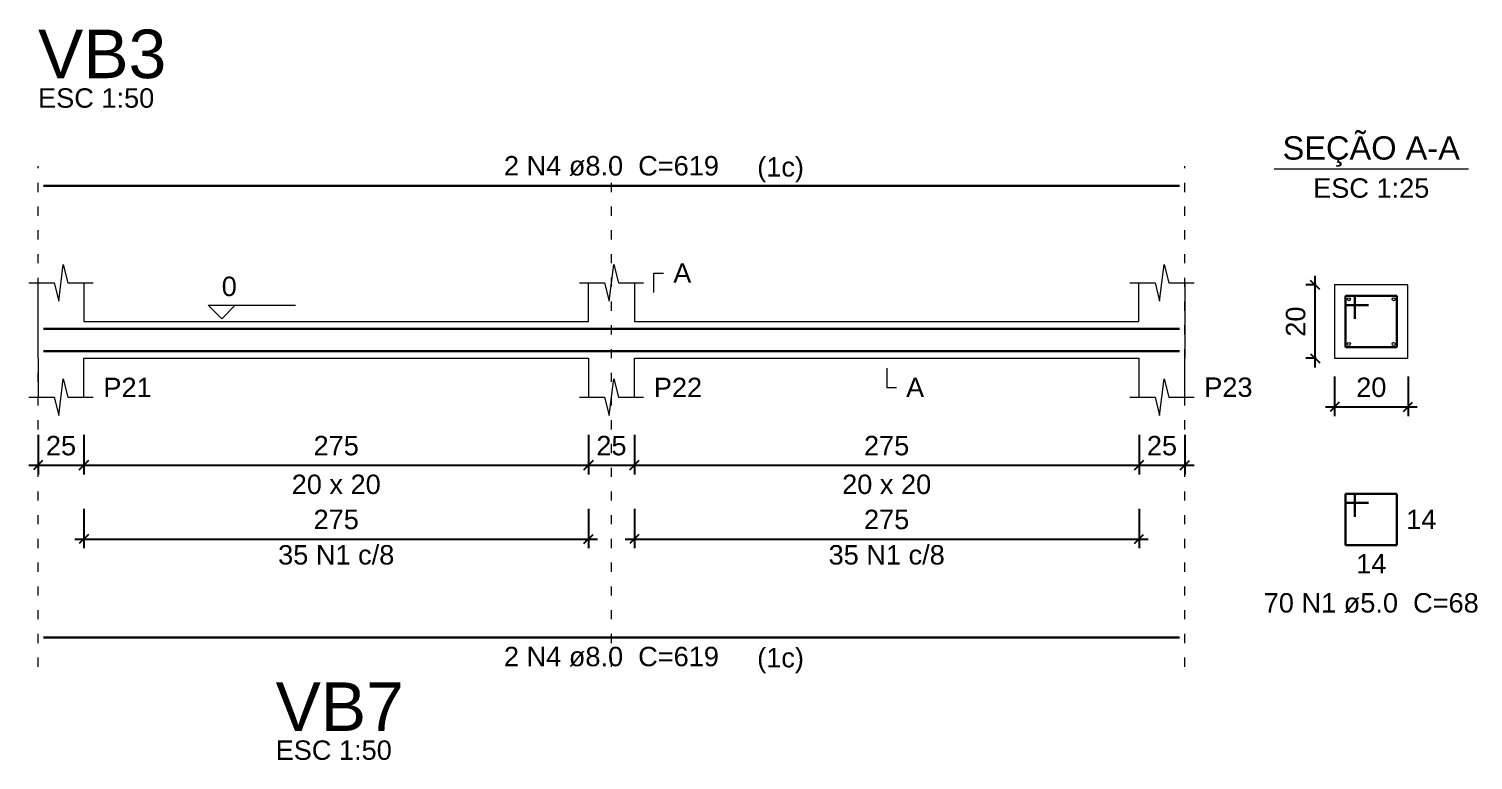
# Model space of a CAD drawing. Header units: millimetres. Extents: x 7 to 580, y -90 to 91.
# Drawn here: x 472.52 to 488.26, y 46.79 to 54.76 of the extents above; entities that cross this region are included whole.
import ezdxf

# ---------------------------------------------------------------- set-up
doc = ezdxf.new("R2010")
doc.units = ezdxf.units.MM
doc.linetypes.add('DOT2', pattern=[3.175, 0, -3.175])
for name, color, linetype, lineweight in [('DT-Barras na forma', 2, 'Continuous', 30), ('DT-Barras no corte', 5, 'Continuous', 5), ('DT-Barras rebatidas', 2, 'Continuous', 30), ('DT-Cotas', 9, 'Continuous', 5), ('DT-Forma', 5, 'Continuous', 5), ('DT-Pontilhado', 9, 'DOT2', 5), ('DT-Textos', 7, 'Continuous', 5), ('DT-Título', 3, 'Continuous', 20)]:
    doc.layers.add(name, color=color, linetype=linetype, lineweight=lineweight)
doc.styles.add('Arial', font='arial.ttf')
doc.styles.get("Standard").update_dxf_attribs({"font": 'arial.ttf'})
doc.dimstyles.new('UM_25.000000', dxfattribs={"dimtxt": 0.18, "dimasz": 0.1, "dimexe": 0.1, "dimexo": 0.2, "dimgap": 0, "dimtad": 1, "dimtih": 1, "dimtoh": 1, "dimdec": 1, "dimlfac": 25, "dimzin": 0, "dimdsep": 46, "dimtxsty": 'Standard', "dimblk": 'CLOSED', "dimblk1": 'CLOSED', "dimblk2": 'CLOSED', "dimcen": 0.09, "dimdle": 0.1, "dimadec": 1, "dimazin": 2, "dimtfac": 1, "dimtdec": 4, "dimtofl": 0, "dimtmove": 0, "dimatfit": 3, "dimldrblk": 'CLOSED', "dimfxl": 1, "dimtolj": 1, "dimarcsym": 0})
doc.dimstyles.new('UM_50.000000', dxfattribs={"dimtxt": 0.18, "dimasz": 0.1, "dimexe": 0.1, "dimexo": 0.2, "dimgap": 0, "dimtad": 1, "dimtih": 1, "dimtoh": 1, "dimdec": 1, "dimlfac": 50, "dimzin": 0, "dimdsep": 46, "dimtxsty": 'Standard', "dimblk": 'CLOSED', "dimblk1": 'CLOSED', "dimblk2": 'CLOSED', "dimcen": 0.09, "dimdle": 0.1, "dimadec": 1, "dimazin": 2, "dimtfac": 1, "dimtdec": 4, "dimtofl": 0, "dimtmove": 0, "dimatfit": 3, "dimldrblk": 'CLOSED', "dimfxl": 1, "dimtolj": 1, "dimarcsym": 0})

# ---------------------------------------------------------------- blocks, each defined once
blk = doc.blocks.new('_OBLIQUE')
at = {"color": 0, "linetype": 'ByBlock', "lineweight": -2}
blk.add_line((-0.5, -0.5), (0.5, 0.5), dxfattribs=at)
blk = doc.blocks.new('*D379')
at = {"layer": 'Defpoints', "color": 0, "transparency": 16777216}
for p in [(472.615, 50.534), (473.115, 50.534), (473.115, 50.004)]:
    blk.add_point(p, dxfattribs=at)
at = {"layer": 'DT-Cotas', "color": 0, "lineweight": -2, "transparency": 16777216}
for p, q in [((472.615, 50.334), (472.615, 49.904)), ((473.115, 50.334), (473.115, 49.904)), ((472.515, 50.004), (473.215, 50.004))]:
    blk.add_line(p, q, dxfattribs=at)
at = {"layer": 'DT-Cotas', "color": 0, "lineweight": -2, "transparency": 16777216, "xscale": 0.1, "yscale": 0.1, "zscale": 0.1, "rotation": 180}
blk.add_blockref('_OBLIQUE', (472.615, 50.004), dxfattribs=at)
at = {"layer": 'DT-Cotas', "color": 0, "lineweight": -2, "transparency": 16777216, "xscale": 0.1, "yscale": 0.1, "zscale": 0.1}
blk.add_blockref('_OBLIQUE', (473.115, 50.004), dxfattribs=at)
at = {"layer": 'DT-Cotas', "transparency": 16777216, "insert": (472.865, 50.216), "char_height": 0.2118, "attachment_point": 5, "rotation": 0.0057, "style": 'Arial'}
blk.add_mtext('\\A1;25', dxfattribs=at)
blk = doc.blocks.new('*D380')
at = {"layer": 'Defpoints', "color": 0, "transparency": 16777216}
for p in [(473.115, 50.534), (478.615, 50.534), (478.615, 50.004)]:
    blk.add_point(p, dxfattribs=at)
at = {"layer": 'DT-Cotas', "color": 0, "lineweight": -2, "transparency": 16777216}
for p, q in [((473.115, 50.334), (473.115, 49.904)), ((478.615, 50.334), (478.615, 49.904)), ((473.015, 50.004), (478.715, 50.004))]:
    blk.add_line(p, q, dxfattribs=at)
at = {"layer": 'DT-Cotas', "color": 0, "lineweight": -2, "transparency": 16777216, "xscale": 0.1, "yscale": 0.1, "zscale": 0.1, "rotation": 180}
blk.add_blockref('_OBLIQUE', (473.115, 50.004), dxfattribs=at)
at = {"layer": 'DT-Cotas', "color": 0, "lineweight": -2, "transparency": 16777216, "xscale": 0.1, "yscale": 0.1, "zscale": 0.1}
blk.add_blockref('_OBLIQUE', (478.615, 50.004), dxfattribs=at)
at = {"layer": 'DT-Cotas', "transparency": 16777216, "insert": (475.865, 50.216), "char_height": 0.2118, "attachment_point": 5, "rotation": 0.0057, "style": 'Arial'}
blk.add_mtext('\\A1;275', dxfattribs=at)
blk = doc.blocks.new('*D381')
at = {"layer": 'Defpoints', "color": 0, "transparency": 16777216}
for p in [(478.615, 50.534), (479.115, 50.534), (479.115, 50.004)]:
    blk.add_point(p, dxfattribs=at)
at = {"layer": 'DT-Cotas', "color": 0, "lineweight": -2, "transparency": 16777216}
for p, q in [((478.615, 50.334), (478.615, 49.904)), ((479.115, 50.334), (479.115, 49.904)), ((478.515, 50.004), (479.215, 50.004))]:
    blk.add_line(p, q, dxfattribs=at)
at = {"layer": 'DT-Cotas', "color": 0, "lineweight": -2, "transparency": 16777216, "xscale": 0.1, "yscale": 0.1, "zscale": 0.1, "rotation": 180}
blk.add_blockref('_OBLIQUE', (478.615, 50.004), dxfattribs=at)
at = {"layer": 'DT-Cotas', "color": 0, "lineweight": -2, "transparency": 16777216, "xscale": 0.1, "yscale": 0.1, "zscale": 0.1}
blk.add_blockref('_OBLIQUE', (479.115, 50.004), dxfattribs=at)
at = {"layer": 'DT-Cotas', "transparency": 16777216, "insert": (478.865, 50.216), "char_height": 0.2118, "attachment_point": 5, "rotation": 0.0057, "style": 'Arial'}
blk.add_mtext('\\A1;25', dxfattribs=at)
blk = doc.blocks.new('*D382')
at = {"layer": 'Defpoints', "color": 0, "transparency": 16777216}
for p in [(479.115, 50.534), (484.616, 50.534), (484.616, 50.004)]:
    blk.add_point(p, dxfattribs=at)
at = {"layer": 'DT-Cotas', "color": 0, "lineweight": -2, "transparency": 16777216}
for p, q in [((479.115, 50.334), (479.115, 49.904)), ((484.616, 50.334), (484.616, 49.904)), ((479.015, 50.004), (484.716, 50.004))]:
    blk.add_line(p, q, dxfattribs=at)
at = {"layer": 'DT-Cotas', "color": 0, "lineweight": -2, "transparency": 16777216, "xscale": 0.1, "yscale": 0.1, "zscale": 0.1, "rotation": 180}
blk.add_blockref('_OBLIQUE', (479.115, 50.004), dxfattribs=at)
at = {"layer": 'DT-Cotas', "color": 0, "lineweight": -2, "transparency": 16777216, "xscale": 0.1, "yscale": 0.1, "zscale": 0.1}
blk.add_blockref('_OBLIQUE', (484.616, 50.004), dxfattribs=at)
at = {"layer": 'DT-Cotas', "transparency": 16777216, "insert": (481.865, 50.216), "char_height": 0.2118, "attachment_point": 5, "rotation": 0.0057, "style": 'Arial'}
blk.add_mtext('\\A1;275', dxfattribs=at)
blk = doc.blocks.new('*D383')
at = {"layer": 'Defpoints', "color": 0, "transparency": 16777216}
for p in [(484.616, 50.534), (485.116, 50.534), (485.116, 50.004)]:
    blk.add_point(p, dxfattribs=at)
at = {"layer": 'DT-Cotas', "color": 0, "lineweight": -2, "transparency": 16777216}
for p, q in [((484.616, 50.334), (484.616, 49.904)), ((485.116, 50.334), (485.116, 49.904)), ((484.516, 50.004), (485.216, 50.004))]:
    blk.add_line(p, q, dxfattribs=at)
at = {"layer": 'DT-Cotas', "color": 0, "lineweight": -2, "transparency": 16777216, "xscale": 0.1, "yscale": 0.1, "zscale": 0.1, "rotation": 180}
blk.add_blockref('_OBLIQUE', (484.616, 50.004), dxfattribs=at)
at = {"layer": 'DT-Cotas', "color": 0, "lineweight": -2, "transparency": 16777216, "xscale": 0.1, "yscale": 0.1, "zscale": 0.1}
blk.add_blockref('_OBLIQUE', (485.116, 50.004), dxfattribs=at)
at = {"layer": 'DT-Cotas', "transparency": 16777216, "insert": (484.866, 50.216), "char_height": 0.2118, "attachment_point": 5, "rotation": 0.0057, "style": 'Arial'}
blk.add_mtext('\\A1;25', dxfattribs=at)
blk = doc.blocks.new('*D434')
at = {"layer": 'Defpoints', "color": 0, "transparency": 16777216}
for p in [(486.536, 51.969), (486.748, 51.969), (486.748, 51.169)]:
    blk.add_point(p, dxfattribs=at)
at = {"layer": 'DT-Cotas', "color": 0, "lineweight": -2, "transparency": 16777216}
for p, q in [((486.548, 51.969), (486.436, 51.969)), ((486.536, 51.069), (486.536, 52.069)), ((486.548, 51.169), (486.436, 51.169))]:
    blk.add_line(p, q, dxfattribs=at)
at = {"layer": 'DT-Cotas', "color": 0, "lineweight": -2, "transparency": 16777216, "xscale": 0.1, "yscale": 0.1, "zscale": 0.1}
for p, rotation in [((486.536, 51.969), 90), ((486.536, 51.169), 270)]:
    blk.add_blockref('_OBLIQUE', p, dxfattribs=dict(at, rotation=rotation))
at = {"layer": 'DT-Cotas', "transparency": 16777216, "insert": (486.324, 51.569), "char_height": 0.2118, "attachment_point": 5, "rotation": 90, "style": 'Arial'}
blk.add_mtext('\\A1;20', dxfattribs=at)
blk = doc.blocks.new('*D435')
at = {"layer": 'Defpoints', "color": 0, "transparency": 16777216}
for p in [(486.748, 51.169), (487.548, 51.169), (487.548, 50.64)]:
    blk.add_point(p, dxfattribs=at)
at = {"layer": 'DT-Cotas', "color": 0, "lineweight": -2, "transparency": 16777216}
for p, q in [((486.748, 50.969), (486.748, 50.54)), ((487.548, 50.969), (487.548, 50.54)), ((486.648, 50.64), (487.648, 50.64))]:
    blk.add_line(p, q, dxfattribs=at)
at = {"layer": 'DT-Cotas', "color": 0, "lineweight": -2, "transparency": 16777216, "xscale": 0.1, "yscale": 0.1, "zscale": 0.1, "rotation": 180}
blk.add_blockref('_OBLIQUE', (486.748, 50.64), dxfattribs=at)
at = {"layer": 'DT-Cotas', "color": 0, "lineweight": -2, "transparency": 16777216, "xscale": 0.1, "yscale": 0.1, "zscale": 0.1}
blk.add_blockref('_OBLIQUE', (487.548, 50.64), dxfattribs=at)
at = {"layer": 'DT-Cotas', "transparency": 16777216, "insert": (487.148, 50.852), "char_height": 0.2118, "attachment_point": 5, "rotation": 0.0057, "style": 'Arial'}
blk.add_mtext('\\A1;20', dxfattribs=at)
blk = doc.blocks.new('*D436')
at = {"layer": 'Defpoints', "color": 0, "transparency": 16777216}
for p in [(473.115, 49.729), (478.615, 49.729), (478.615, 49.199)]:
    blk.add_point(p, dxfattribs=at)
at = {"layer": 'DT-Cotas', "color": 0, "lineweight": -2, "transparency": 16777216}
for p, q in [((473.115, 49.529), (473.115, 49.099)), ((478.615, 49.529), (478.615, 49.099)), ((473.015, 49.199), (478.715, 49.199))]:
    blk.add_line(p, q, dxfattribs=at)
at = {"layer": 'DT-Cotas', "color": 0, "lineweight": -2, "transparency": 16777216, "xscale": 0.1, "yscale": 0.1, "zscale": 0.1, "rotation": 180}
blk.add_blockref('_OBLIQUE', (473.115, 49.199), dxfattribs=at)
at = {"layer": 'DT-Cotas', "color": 0, "lineweight": -2, "transparency": 16777216, "xscale": 0.1, "yscale": 0.1, "zscale": 0.1}
blk.add_blockref('_OBLIQUE', (478.615, 49.199), dxfattribs=at)
at = {"layer": 'DT-Cotas', "transparency": 16777216, "insert": (475.865, 49.411), "char_height": 0.2118, "attachment_point": 5, "rotation": 0.0057, "style": 'Arial'}
blk.add_mtext('\\A1;275', dxfattribs=at)
blk = doc.blocks.new('*D437')
at = {"layer": 'Defpoints', "color": 0, "transparency": 16777216}
for p in [(479.115, 49.729), (484.616, 49.729), (484.616, 49.199)]:
    blk.add_point(p, dxfattribs=at)
at = {"layer": 'DT-Cotas', "color": 0, "lineweight": -2, "transparency": 16777216}
for p, q in [((479.115, 49.529), (479.115, 49.099)), ((484.616, 49.529), (484.616, 49.099)), ((479.015, 49.199), (484.716, 49.199))]:
    blk.add_line(p, q, dxfattribs=at)
at = {"layer": 'DT-Cotas', "color": 0, "lineweight": -2, "transparency": 16777216, "xscale": 0.1, "yscale": 0.1, "zscale": 0.1, "rotation": 180}
blk.add_blockref('_OBLIQUE', (479.115, 49.199), dxfattribs=at)
at = {"layer": 'DT-Cotas', "color": 0, "lineweight": -2, "transparency": 16777216, "xscale": 0.1, "yscale": 0.1, "zscale": 0.1}
blk.add_blockref('_OBLIQUE', (484.616, 49.199), dxfattribs=at)
at = {"layer": 'DT-Cotas', "transparency": 16777216, "insert": (481.865, 49.411), "char_height": 0.2118, "attachment_point": 5, "rotation": 0.0057, "style": 'Arial'}
blk.add_mtext('\\A1;275', dxfattribs=at)

msp = doc.modelspace()

# ---------------------------------------------------------------- linework, layer by layer
at = {"layer": 'DT-Barras na forma'}
for p, q in [((486.9676, 51.8492), (486.8676, 51.8492)), ((486.8676, 51.8492), (486.8676, 51.2892)), ((487.4276, 51.8492), (486.8676, 51.8492)), ((486.8676, 51.8492), (486.8676, 51.7492)), ((486.9676, 51.5992), (486.9676, 51.8492)), ((487.4276, 51.2892), (487.4276, 51.8492)), ((486.8676, 51.7492), (487.1176, 51.7492)), ((486.8676, 51.2892), (487.4276, 51.2892))]:
    msp.add_line(p, q, dxfattribs=at)
for points in [[(472.6752, 51.4912), (485.0555, 51.4912)], [(472.6752, 51.2472), (485.0555, 51.2472)]]:
    msp.add_lwpolyline(points, dxfattribs=at)
at = {"layer": 'DT-Barras no corte'}
for centre in [(486.9036, 51.8132), (487.3916, 51.8132), (486.9036, 51.3252), (487.3916, 51.3252)]:
    msp.add_circle(centre, 0.016, dxfattribs=at)
at = {"layer": 'DT-Barras rebatidas'}
for p, q in [((472.6752, 53.0502), (485.0555, 53.0502)), ((486.9676, 49.6925), (486.8676, 49.6925)), ((486.8676, 49.6925), (486.8676, 49.1325)), ((487.4276, 49.6925), (486.8676, 49.6925)), ((486.8676, 49.6925), (486.8676, 49.5925)), ((486.8676, 49.5925), (487.1176, 49.5925)), ((486.9676, 49.4425), (486.9676, 49.6925)), ((487.4276, 49.1325), (487.4276, 49.6925)), ((486.8676, 49.1325), (487.4276, 49.1325)), ((472.6752, 48.1244), (485.0555, 48.1244))]:
    msp.add_line(p, q, dxfattribs=at)
at = {"layer": 'DT-Forma'}
for p, q in [((472.8402, 51.7928), (472.8902, 52.1928)), ((472.8902, 52.1928), (472.9402, 51.9928)), ((478.8405, 51.7928), (478.8905, 52.1928)), ((478.8905, 52.1928), (478.9405, 51.9928)), ((484.8405, 51.7928), (484.8905, 52.1928)), ((484.8905, 52.1928), (484.9405, 51.9928)), ((472.5152, 51.9928), (472.7902, 51.9928)), ((472.6152, 51.5692), (472.6152, 51.9928)), ((472.7902, 51.9928), (472.8402, 51.7928)), ((472.9402, 51.9928), (473.2152, 51.9928)), ((473.1152, 51.9928), (473.1152, 51.5692)), ((478.5155, 51.9928), (478.7905, 51.9928)), ((478.6155, 51.5692), (478.6155, 51.9928)), ((478.7905, 51.9928), (478.8405, 51.7928)), ((478.9405, 51.9928), (479.2155, 51.9928)), ((479.1155, 51.9928), (479.1155, 51.5692)), ((484.5155, 51.9928), (484.7905, 51.9928)), ((484.6155, 51.5692), (484.6155, 51.9928)), ((484.7905, 51.9928), (484.8405, 51.7928)), ((484.9405, 51.9928), (485.2155, 51.9928)), ((485.1155, 51.9928), (485.1155, 51.5692)), ((487.5476, 51.9692), (486.7476, 51.9692)), ((486.7476, 51.9692), (486.7476, 51.1692)), ((487.5476, 51.1692), (487.5476, 51.9692)), ((473.1152, 51.5692), (478.6155, 51.5692)), ((479.1155, 51.5692), (484.6155, 51.5692)), ((472.6152, 51.1692), (472.6152, 50.7456)), ((473.1152, 50.7456), (473.1152, 51.1692)), ((473.1152, 51.1692), (478.6155, 51.1692)), ((478.6155, 51.1692), (478.6155, 50.7456)), ((479.1155, 50.7456), (479.1155, 51.1692)), ((479.1155, 51.1692), (484.6155, 51.1692)), ((484.6155, 51.1692), (484.6155, 50.7456)), ((485.1155, 50.7456), (485.1155, 51.1692)), ((486.7476, 51.1692), (487.5476, 51.1692)), ((472.8402, 50.5456), (472.8902, 50.9456)), ((472.8902, 50.9456), (472.9402, 50.7456)), ((478.8405, 50.5456), (478.8905, 50.9456)), ((478.8905, 50.9456), (478.9405, 50.7456)), ((484.8405, 50.5456), (484.8905, 50.9456)), ((484.8905, 50.9456), (484.9405, 50.7456)), ((472.5152, 50.7456), (472.7902, 50.7456)), ((472.7902, 50.7456), (472.8402, 50.5456)), ((472.9402, 50.7456), (473.2152, 50.7456)), ((478.5155, 50.7456), (478.7905, 50.7456)), ((478.7905, 50.7456), (478.8405, 50.5456)), ((478.9405, 50.7456), (479.2155, 50.7456)), ((484.5155, 50.7456), (484.7905, 50.7456)), ((484.7905, 50.7456), (484.8405, 50.5456)), ((484.9405, 50.7456), (485.2155, 50.7456))]:
    msp.add_line(p, q, dxfattribs=at)
at = {"layer": 'DT-Forma', "linetype": 'Continuous'}
for p, q in [((472.6152, 51.1692), (472.6152, 51.5692)), ((485.1155, 51.5692), (485.1155, 51.1692))]:
    msp.add_line(p, q, dxfattribs=at)
at = {"layer": 'DT-Pontilhado', "ltscale": 0.05}
for p, q in [((472.6152, 47.8067), (472.6152, 53.262)), ((478.8655, 47.8067), (478.8655, 53.262)), ((485.1155, 47.8067), (485.1155, 53.262))]:
    msp.add_line(p, q, dxfattribs=at)
at = {"layer": 'DT-Textos'}
msp.add_line((486.0886, 53.2341), (488.2066, 53.2341), dxfattribs=at)
for points in [[(479.3273, 51.8869), (479.3273, 52.0987), (479.4332, 52.0987)], [(474.7653, 51.7492), (474.617, 51.601), (474.4688, 51.7492), (475.4219, 51.7492)], [(481.8655, 51.0633), (481.8655, 50.8515), (481.9714, 50.8515)]]:
    msp.add_lwpolyline(points, dxfattribs=at)

# ---------------------------------------------------------------- texts
at = {"layer": 'DT-Barras rebatidas', "color": 7, "char_height": 0.2118, "line_spacing_factor": 0.9, "style": 'Arial'}
for s, insert, width, attachment_point in [('2 N4 ø8.0  C=619', (478.8652, 53.1565), 4.06656, 8), ('14', (487.5277, 49.5184), 0.90832, 1), ('35 N1 c/8', (475.8653, 48.9178), 2.28744, 8), ('35 N1 c/8', (481.8655, 48.9178), 2.28744, 8), ('14', (487.1476, 49.0352), 0.90832, 2), ('70 N1 ø5.0  C=68', (487.1472, 48.3915), 4.06656, 8), ('2 N4 ø8.0  C=619', (478.8652, 47.8065), 4.06656, 8)]:
    msp.add_mtext(s, dxfattribs=dict(at, insert=insert, width=width, attachment_point=attachment_point))
at = {"layer": 'DT-Textos', "line_spacing_factor": 0.798, "style": 'Arial'}
for s, insert, char_height, width, attachment_point in [('ESC 1:50', (472.6152, 53.8975), 0.2118, 2.03328, 7), ('SEÇÃO A-A', (487.1472, 53.2566), 0.25416, 2.744928, 8), ('(1c)', (480.4542, 53.0866), 0.2118, 1.01664, 7), ('ESC 1:25', (487.1472, 52.9165), 0.2118, 2.03328, 8), ('A', (479.5392, 51.9925), 0.2118, 0.25416, 7), ('0', (474.6172, 51.8445), 0.2118, 0.25416, 7), ('P21', (473.3272, 50.7455), 0.2118, 0.76248, 7), ('P22', (479.3272, 50.7455), 0.2118, 0.76248, 7), ('A', (482.0772, 50.7455), 0.2118, 0.25416, 7), ('P23', (485.3272, 50.7455), 0.2118, 0.76248, 7), ('20 x 20', (475.8652, 49.6865), 0.2118, 1.77912, 8), ('20 x 20', (481.8652, 49.6865), 0.2118, 1.77912, 8), ('(1c)', (480.4542, 47.7366), 0.2118, 1.01664, 7), ('ESC 1:50', (475.2048, 46.7887), 0.2118, 2.03328, 7)]:
    msp.add_mtext(s, dxfattribs=dict(at, insert=insert, char_height=char_height, width=width, attachment_point=attachment_point))
at = {"layer": 'DT-Título', "char_height": 0.5295, "width": 1.9062, "attachment_point": 7, "line_spacing_factor": 0.798, "style": 'Arial'}
for s, insert in [('VB3', (472.6152, 54.2154)), ('VB7', (475.2048, 47.1066))]:
    msp.add_mtext(s, dxfattribs=dict(at, insert=insert))

# ---------------------------------------------------------------- dimensions: what is measured, and where the dimension line sits
at = {"layer": 'DT-Cotas'}
dim = msp.add_linear_dim(base=(486.5358, 51.9692), p1=(486.7476, 51.1692), p2=(486.7476, 51.9692), angle=90, dimstyle='UM_25.000000', override={"dimtxt": 0.2118, "dimasz": 0.1, "dimexe": 0.1, "dimexo": 0.2, "dimtad": 1, "dimtih": 0, "dimtoh": 0, "dimdec": 1, "dimlfac": 25, "dimzin": 8, "dimtxsty": 'Arial', "dimblk": 'OBLIQUE', "dimblk1": 'OBLIQUE', "dimblk2": 'OBLIQUE', "dimsah": 1, "dimdle": 0.1, "dimse1": 0, "dimse2": 0, "dimclrt": 256, "dimadec": 1, "dimazin": 3, "dimtmove": 2, "dimldrblk": 'OBLIQUE'}, dxfattribs=at)
dim.commit()
dim.dimension.update_dxf_attribs({"geometry": '*D434', "text_midpoint": (486.324, 51.5692), "dimtype": 160, "text_rotation": 90})
for base, p1, p2, dimstyle, override, picture, middle in [((487.5476, 50.6397), (486.7476, 51.1692), (487.5476, 51.1692), 'UM_25.000000', {"dimtxt": 0.2118, "dimasz": 0.1, "dimexe": 0.1, "dimexo": 0.2, "dimtad": 1, "dimtih": 0, "dimtoh": 0, "dimdec": 1, "dimlfac": 25, "dimzin": 8, "dimtxsty": 'Arial', "dimblk": 'OBLIQUE', "dimblk1": 'OBLIQUE', "dimblk2": 'OBLIQUE', "dimsah": 1, "dimdle": 0.1, "dimse1": 0, "dimse2": 0, "dimclrt": 256, "dimadec": 1, "dimazin": 3, "dimtmove": 2, "dimldrblk": 'OBLIQUE'}, '*D435', (487.1476, 50.8515)), ((473.1152, 50.0043), (472.6152, 50.5338), (473.1152, 50.5338), 'UM_50.000000', {"dimtxt": 0.2118, "dimasz": 0.1, "dimexe": 0.1, "dimexo": 0.2, "dimtad": 1, "dimtih": 0, "dimtoh": 0, "dimdec": 1, "dimlfac": 50, "dimzin": 8, "dimtxsty": 'Arial', "dimblk": 'OBLIQUE', "dimblk1": 'OBLIQUE', "dimblk2": 'OBLIQUE', "dimsah": 1, "dimdle": 0.1, "dimse1": 0, "dimse2": 0, "dimclrt": 256, "dimadec": 1, "dimazin": 3, "dimtmove": 2, "dimldrblk": 'OBLIQUE'}, '*D379', (472.8652, 50.2161)), ((478.6155, 50.0043), (473.1152, 50.5338), (478.6155, 50.5338), 'UM_50.000000', {"dimtxt": 0.2118, "dimasz": 0.1, "dimexe": 0.1, "dimexo": 0.2, "dimtad": 1, "dimtih": 0, "dimtoh": 0, "dimdec": 1, "dimlfac": 50, "dimzin": 8, "dimtxsty": 'Arial', "dimblk": 'OBLIQUE', "dimblk1": 'OBLIQUE', "dimblk2": 'OBLIQUE', "dimsah": 1, "dimdle": 0.1, "dimse1": 0, "dimse2": 0, "dimclrt": 256, "dimadec": 1, "dimazin": 3, "dimtmove": 2, "dimldrblk": 'OBLIQUE'}, '*D380', (475.8653, 50.2161)), ((479.1155, 50.0043), (478.6155, 50.5338), (479.1155, 50.5338), 'UM_50.000000', {"dimtxt": 0.2118, "dimasz": 0.1, "dimexe": 0.1, "dimexo": 0.2, "dimtad": 1, "dimtih": 0, "dimtoh": 0, "dimdec": 1, "dimlfac": 50, "dimzin": 8, "dimtxsty": 'Arial', "dimblk": 'OBLIQUE', "dimblk1": 'OBLIQUE', "dimblk2": 'OBLIQUE', "dimsah": 1, "dimdle": 0.1, "dimse1": 0, "dimse2": 0, "dimclrt": 256, "dimadec": 1, "dimazin": 3, "dimtmove": 2, "dimldrblk": 'OBLIQUE'}, '*D381', (478.8655, 50.2161)), ((484.6155, 50.0043), (479.1155, 50.5338), (484.6155, 50.5338), 'UM_50.000000', {"dimtxt": 0.2118, "dimasz": 0.1, "dimexe": 0.1, "dimexo": 0.2, "dimtad": 1, "dimtih": 0, "dimtoh": 0, "dimdec": 1, "dimlfac": 50, "dimzin": 8, "dimtxsty": 'Arial', "dimblk": 'OBLIQUE', "dimblk1": 'OBLIQUE', "dimblk2": 'OBLIQUE', "dimsah": 1, "dimdle": 0.1, "dimse1": 0, "dimse2": 0, "dimclrt": 256, "dimadec": 1, "dimazin": 3, "dimtmove": 2, "dimldrblk": 'OBLIQUE'}, '*D382', (481.8655, 50.2161)), ((485.1155, 50.0043), (484.6155, 50.5338), (485.1155, 50.5338), 'UM_50.000000', {"dimtxt": 0.2118, "dimasz": 0.1, "dimexe": 0.1, "dimexo": 0.2, "dimtad": 1, "dimtih": 0, "dimtoh": 0, "dimdec": 1, "dimlfac": 50, "dimzin": 8, "dimtxsty": 'Arial', "dimblk": 'OBLIQUE', "dimblk1": 'OBLIQUE', "dimblk2": 'OBLIQUE', "dimsah": 1, "dimdle": 0.1, "dimse1": 0, "dimse2": 0, "dimclrt": 256, "dimadec": 1, "dimazin": 3, "dimtmove": 2, "dimldrblk": 'OBLIQUE'}, '*D383', (484.8655, 50.2161)), ((478.6155, 49.1995), (473.1152, 49.729), (478.6155, 49.729), 'UM_50.000000', {"dimtxt": 0.2118, "dimasz": 0.1, "dimexe": 0.1, "dimexo": 0.2, "dimtad": 1, "dimtih": 0, "dimtoh": 0, "dimdec": 1, "dimlfac": 50, "dimzin": 8, "dimtxsty": 'Arial', "dimblk": 'OBLIQUE', "dimblk1": 'OBLIQUE', "dimblk2": 'OBLIQUE', "dimsah": 1, "dimdle": 0.1, "dimse1": 0, "dimse2": 0, "dimclrt": 256, "dimadec": 1, "dimazin": 3, "dimtmove": 2, "dimldrblk": 'OBLIQUE'}, '*D436', (475.8653, 49.4113)), ((484.6155, 49.1995), (479.1155, 49.729), (484.6155, 49.729), 'UM_50.000000', {"dimtxt": 0.2118, "dimasz": 0.1, "dimexe": 0.1, "dimexo": 0.2, "dimtad": 1, "dimtih": 0, "dimtoh": 0, "dimdec": 1, "dimlfac": 50, "dimzin": 8, "dimtxsty": 'Arial', "dimblk": 'OBLIQUE', "dimblk1": 'OBLIQUE', "dimblk2": 'OBLIQUE', "dimsah": 1, "dimdle": 0.1, "dimse1": 0, "dimse2": 0, "dimclrt": 256, "dimadec": 1, "dimazin": 3, "dimtmove": 2, "dimldrblk": 'OBLIQUE'}, '*D437', (481.8655, 49.4113))]:
    dim = msp.add_linear_dim(base=base, p1=p1, p2=p2, dimstyle=dimstyle, override=override, dxfattribs=at)
    dim.commit()
    dim.dimension.update_dxf_attribs({"geometry": picture, "text_midpoint": middle, "dimtype": 160, "text_rotation": 0.00573})

doc.saveas('drawing.dxf')
